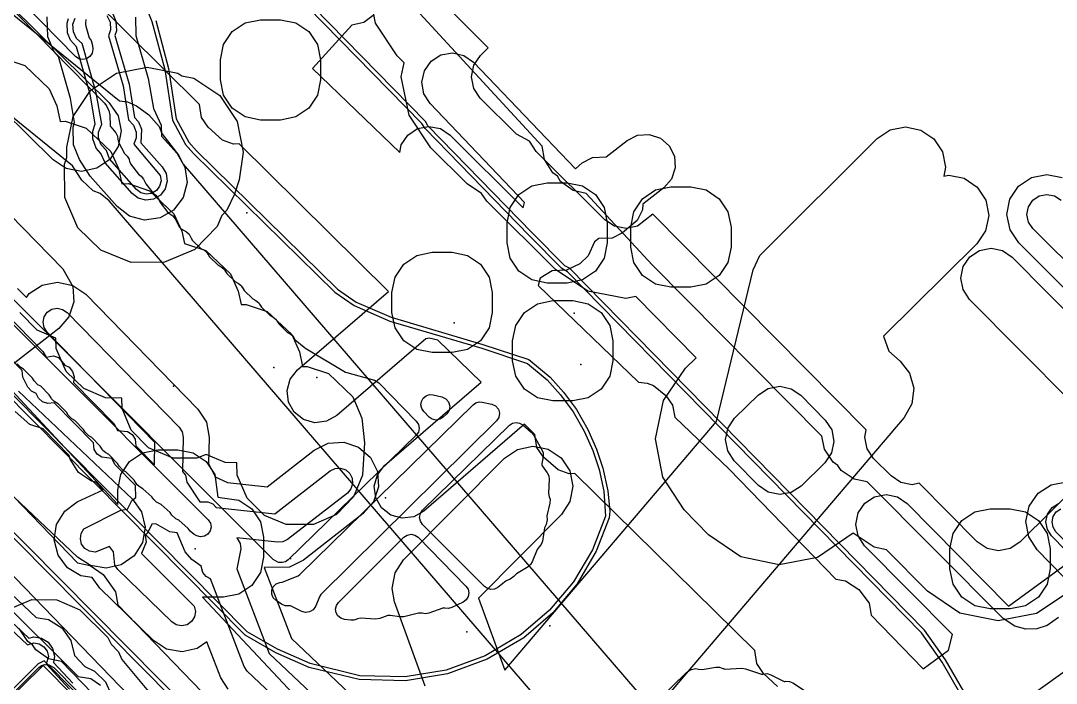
# Model space of a CAD drawing. Header units: metres. Extents: x -2677 to -840, y 169 to 1487.
# Drawn here: x -2034.3 to -1982.6, y 961 to 994 of the extents above; entities that cross this region are included whole.
import ezdxf

# ---------------------------------------------------------------- set-up
doc = ezdxf.new("R2010")
doc.units = ezdxf.units.M
for name, color, linetype in [('AI_GREENING_EXCLUSIONS', 1, 'Continuous'), ('AI_GREENING_LAWN', 82, 'Continuous'), ('AI_GREENING_REJECTED', 6, 'Continuous')]:
    doc.layers.add(name, color=color, linetype=linetype)

msp = doc.modelspace()

# ---------------------------------------------------------------- linework, layer by layer
at = {"layer": 'AI_GREENING_EXCLUSIONS'}
for points in [[(-1987.207, 960.539), (-1988.117, 962.121), (-1989.169, 963.609), (-2006.895, 981.672), (-2007.13, 981.796), (-2008.76, 983.443), (-2013.96, 988.784), (-2014.075, 988.994), (-2050.898, 1026.58)], [(-1987.385, 960.448), (-1988.285, 962.013), (-1989.323, 963.48), (-2006.997, 981.49), (-2007.272, 981.656), (-2008.903, 983.303), (-2014.103, 988.645), (-2014.255, 988.893), (-2051.041, 1026.44)], [(-2028.366, 995.577), (-2027.734, 993.989), (-2027.095, 991.592), (-2026.706, 989.056), (-2026.063, 987.857), (-2025.652, 987.395), (-2018.601, 980.482), (-2017.643, 979.811), (-2015.86, 979.036), (-2011.27, 977.679), (-2008.98, 976.922), (-2008.008, 976.103), (-2007.332, 975.353), (-2006.708, 974.501), (-2006.153, 973.544), (-2005.725, 972.581), (-2005.413, 971.627), (-2005.179, 970.538), (-2005.102, 969.292), (-2005.746, 967.624), (-2006.688, 966.022), (-2007.882, 964.597), (-2009.306, 963.383), (-2011.104, 962.323), (-2013.055, 961.614), (-2015.101, 961.271), (-2017.348, 961.331), (-2019.836, 961.941), (-2021.47, 962.661), (-2022.976, 963.52), (-2062.364, 1003.362)], [(-2027.54, 994.04), (-2026.902, 991.644), (-2026.516, 989.124), (-2025.898, 987.972), (-2025.507, 987.533), (-2018.473, 980.636), (-2017.54, 979.983), (-2015.795, 979.226), (-2011.213, 977.871), (-2008.917, 977.112), (-2007.86, 976.237), (-2007.183, 975.487), (-2006.546, 974.619), (-2005.971, 973.626), (-2005.535, 972.644), (-2005.223, 971.689), (-2004.98, 970.559), (-2004.872, 969.547), (-2004.915, 969.22), (-2005.559, 967.552), (-2006.516, 965.92), (-2007.729, 964.468), (-2009.176, 963.23), (-2011.003, 962.151), (-2012.987, 961.426), (-2015.069, 961.074), (-2017.396, 961.137), (-2019.884, 961.747), (-2021.556, 962.48), (-2023.08, 963.349), (-2062.506, 1003.222)], [(-1996.505, 960.801), (-1997.215, 961.451), (-1997.539, 961.938), (-1997.637, 962.591), (-2006.622, 971.431), (-2006.91, 971.414), (-2007.464, 971.604), (-2008.183, 972.243), (-2008.515, 972.725), (-2008.623, 973.376), (-2009.145, 973.884), (-2014.158, 969.554), (-2014.667, 969.265), (-2015.248, 969.193), (-2015.812, 969.349), (-2016.274, 969.709), (-2016.563, 970.218), (-2016.635, 970.799), (-2016.479, 971.363), (-2016.119, 971.825), (-2011.304, 975.983), (-2013.459, 978.078), (-2013.888, 978.184), (-2014.057, 978.156), (-2018.511, 974.322), (-2019.021, 974.034), (-2019.602, 973.963), (-2020.166, 974.119), (-2020.627, 974.48), (-2020.915, 974.989), (-2020.986, 975.57), (-2020.829, 976.134), (-2020.468, 976.595), (-2015.926, 980.505), (-2023.377, 987.889), (-2023.665, 987.874), (-2024.217, 988.07), (-2024.93, 988.715), (-2025.258, 989.2), (-2025.359, 989.852), (-2036.101, 1000.49)], [(-2038.397, 998.346), (-2029.862, 989.934), (-2029.423, 989.288), (-2029.266, 988.524), (-2029.412, 987.757), (-2029.841, 987.105), (-2030.487, 986.667), (-2031.251, 986.509), (-2032.018, 986.656), (-2032.67, 987.085), (-2040.17, 994.478)], [(-2039.813, 998.507), (-2029.345, 990.029), (-2028.957, 989.976), (-2028.509, 989.787), (-2027.881, 989.33), (-2027.365, 988.745), (-2027.246, 988.4), (-2026.394, 987.295), (-2026.17, 986.875), (-1999.726, 956.132), (-1999.172, 955.587), (-1998.563, 955.917), (-1998.067, 956.07), (-1997.328, 956.153), (-1996.61, 955.961), (-1996.012, 955.52), (-1995.616, 954.89), (-1995.477, 954.16), (-1995.615, 953.429), (-1996.297, 952.412), (-1960.459, 916.518)], [(-2039.813, 998.507), (-2029.345, 990.029), (-2028.957, 989.976), (-2028.509, 989.787), (-2027.881, 989.33), (-2027.365, 988.745), (-2027.246, 988.4), (-2026.394, 987.295), (-2026.17, 986.875), (-1999.726, 956.132), (-1999.172, 955.587), (-1998.563, 955.917), (-1998.067, 956.07), (-1997.328, 956.153), (-1996.61, 955.961), (-1996.012, 955.52), (-1995.616, 954.89), (-1995.477, 954.16), (-1995.615, 953.429), (-1996.297, 952.412), (-1960.459, 916.518)], [(-1981.953, 965.512), (-1983.58, 964.438), (-1985.495, 964.067), (-1987.405, 964.457), (-1989.022, 965.549), (-1991.076, 967.623), (-1991.69, 967.745), (-1992.739, 968.442), (-1994.511, 967.236), (-1996.428, 966.873), (-1998.338, 967.272), (-1999.95, 968.371), (-2001.167, 969.612), (-2002.236, 971.244), (-2002.598, 973.161), (-2002.2, 975.071), (-2001.101, 976.682), (-2000.567, 977.206), (-2003.586, 980.254), (-2004.071, 980.158), (-2005.974, 980.536), (-2007.59, 981.611), (-2011.022, 985.019), (-2011.283, 985.407), (-2011.997, 985.881), (-2013.808, 987.68), (-2014.902, 989.308), (-2015.285, 991.231), (-2015.145, 991.926), (-2015.499, 992.283), (-2016.574, 993.907), (-2016.946, 995.82)], [(-1982.483, 964.232), (-1983.054, 963.836), (-1983.57, 963.677), (-1984.11, 963.663), (-1984.664, 963.806), (-1985.249, 964.181), (-1992.029, 971.012), (-1992.675, 971.142), (-1993.323, 971.577), (-1993.492, 971.832), (-1993.73, 971.991), (-1994.164, 972.64), (-1994.294, 973.297), (-2002.766, 981.84), (-2006.062, 985.401), (-2006.703, 985.553), (-2007.335, 986.01), (-2007.496, 986.27), (-2007.729, 986.438), (-2007.729, 986.438), (-2008.139, 987.101), (-2008.247, 987.762), (-2015.337, 995.469)], [(-1973.51, 978.786), (-1984.414, 968.001), (-1984.902, 967.678), (-1985.477, 967.567), (-1986.05, 967.684), (-1986.535, 968.011), (-1989.432, 970.937), (-1989.784, 970.867), (-1990.355, 970.981), (-1990.84, 971.303), (-1991.713, 972.17), (-1992.041, 972.658), (-1992.156, 973.235), (-1992.081, 973.611), (-2002.734, 984.368), (-2003.497, 983.771), (-2004.068, 983.658), (-2004.639, 983.772), (-2005.124, 984.094), (-2008.556, 987.502), (-2008.888, 988.011), (-2009.531, 988.365), (-2011.342, 990.163), (-2011.67, 990.652), (-2011.785, 991.228), (-2011.669, 991.805), (-2011.34, 992.293), (-2010.958, 992.672), (-2013.012, 994.745)], [(-2028.548, 994.21), (-2028.534, 993.291), (-2027.915, 991.142), (-2027.652, 989.644), (-2027.27, 988.815), (-2027.25, 988.269), (-2026.479, 987.398), (-2026.086, 986.724), (-2025.981, 985.951), (-2026.179, 985.196), (-2026.652, 984.575), (-2027.326, 984.182), (-2028.099, 984.077), (-2028.854, 984.275), (-2029.475, 984.748), (-2030.818, 986.266), (-2031.349, 987.107), (-2031.651, 987.829), (-2031.671, 988.718), (-2031.593, 988.955), (-2031.79, 990.145), (-2032.395, 992.243), (-2032.627, 992.501), (-2032.929, 993.223), (-2032.968, 994.229)], [(-2029.679, 994.373), (-2029.528, 994.012), (-2029.508, 993.519), (-2029.581, 993.295), (-2028.876, 990.865), (-2028.597, 989.201), (-2028.401, 988.979), (-2028.25, 988.617), (-2028.289, 987.934), (-2027.228, 986.736), (-2027.031, 986.399), (-2026.979, 986.012), (-2027.078, 985.635), (-2027.314, 985.324), (-2027.651, 985.127), (-2028.038, 985.075), (-2028.415, 985.174), (-2028.726, 985.41), (-2030.069, 986.928), (-2030.284, 987.404), (-2030.52, 987.666), (-2030.691, 988.124), (-2030.691, 988.52), (-2030.562, 988.878), (-2030.813, 990.366), (-2031.492, 992.729), (-2031.798, 993.06), (-2031.949, 993.421), (-2031.969, 993.914), (-2031.896, 994.139)], [(-2029.981, 994.285), (-2029.822, 993.952), (-2029.802, 993.578), (-2029.905, 993.281), (-2029.164, 990.782), (-2028.896, 989.082), (-2028.65, 988.811), (-2028.524, 988.461), (-2028.524, 988.184), (-2028.634, 987.872), (-2027.315, 986.301), (-2027.278, 986.03), (-2027.348, 985.766), (-2027.513, 985.549), (-2027.749, 985.411), (-2028.02, 985.374), (-2028.284, 985.444), (-2028.501, 985.609), (-2029.844, 987.127), (-2030.007, 987.551), (-2030.271, 987.834), (-2030.396, 988.184), (-2030.396, 988.461), (-2030.24, 988.857), (-2030.52, 990.433), (-2031.212, 992.899), (-2031.496, 993.148), (-2031.655, 993.481), (-2031.675, 993.855), (-2031.572, 994.152)], [(-2016.692, 994.289), (-2017.163, 993.941), (-2017.757, 993.804), (-2019.726, 991.642), (-2015.365, 987.451), (-2015.29, 987.829), (-2014.964, 988.315), (-2014.478, 988.64), (-2013.904, 988.754), (-2013.33, 988.64), (-2012.843, 988.315), (-2009.211, 984.681), (-2009.13, 984.951), (-2013.847, 989.889), (-2014.161, 990.383), (-2014.262, 990.96), (-2014.135, 991.531), (-2013.799, 992.01), (-2013.305, 992.324), (-2012.728, 992.425), (-2012.157, 992.298), (-2011.678, 991.961), (-2006.592, 986.637), (-2006.252, 986.928), (-2005.737, 987.205), (-2005.066, 987.237), (-2004.017, 988.051), (-2003.494, 988.313), (-2002.91, 988.355), (-2002.355, 988.17), (-2001.913, 987.786), (-2001.651, 987.263), (-2001.609, 986.679), (-2001.794, 986.124), (-2002.177, 985.682), (-2003.224, 984.869), (-2003.247, 984.581), (-2003.513, 984.06), (-2004.245, 983.436), (-2004.768, 983.174), (-2005.428, 983.158), (-2005.646, 982.989), (-2005.965, 982.298), (-2006.371, 981.893), (-2007.046, 981.576), (-2007.751, 981.543), (-2008.349, 981.181), (-2008.459, 980.816), (-2003.441, 975.988), (-2003.007, 975.937), (-2002.702, 975.812), (-2002.082, 975.319), (-2001.747, 974.839), (-2001.627, 974.241), (-1998.925, 971.638), (-1993.59, 966.155), (-1993.12, 966.077), (-1992.447, 965.642), (-1991.935, 964.952), (-1991.834, 964.351), (-1989.238, 961.683), (-1987.976, 962.606), (-1987.772, 963.389), (-1992.163, 967.822), (-1992.486, 968.31), (-1992.597, 968.885), (-1992.481, 969.459), (-1992.153, 969.944), (-1991.665, 970.266), (-1991.09, 970.378), (-1990.517, 970.261), (-1990.032, 969.933), (-1984.978, 964.799), (-1982.079, 966.919)], [(-2052.01, 895.862), (-2030.366, 916.087), (-2029.803, 916.698), (-2029.63, 916.775), (-2028.548, 917.786), (-2012.869, 934.679), (-2002.846, 950.95), (-2002.654, 951.711), (-2002.302, 952.407), (-2002.061, 952.615), (-2002.332, 952.776), (-2002.799, 953.401), (-2002.981, 953.783), (-2029.862, 985.032), (-2030.323, 985.411), (-2030.663, 985.539), (-2031.232, 986.072), (-2031.694, 986.784), (-2040.243, 993.707)], [(-2052.01, 895.862), (-2030.366, 916.087), (-2029.803, 916.698), (-2029.63, 916.775), (-2028.548, 917.786), (-2012.869, 934.679), (-2002.846, 950.95), (-2002.654, 951.711), (-2002.302, 952.407), (-2002.061, 952.615), (-2002.332, 952.776), (-2002.799, 953.401), (-2002.981, 953.783), (-2029.862, 985.032), (-2030.323, 985.411), (-2030.663, 985.539), (-2031.232, 986.072), (-2031.694, 986.784), (-2040.243, 993.707)], [(-2035.135, 992.138), (-2034.085, 991.786), (-2032.861, 990.627), (-2032.475, 989.771), (-2032.315, 989.005), (-2032.06, 989.012), (-2031.01, 988.66), (-2029.786, 987.501), (-2029.4, 986.645), (-2029.241, 985.886), (-2028.906, 985.895), (-2027.856, 985.543), (-2026.632, 984.384), (-2026.246, 983.528), (-2026.109, 982.901), (-2025.039, 982.55), (-2023.815, 981.391), (-2023.429, 980.535), (-2023.283, 979.861), (-2023.032, 979.868), (-2021.982, 979.516), (-2020.758, 978.357), (-2020.372, 977.501), (-2020.215, 976.761), (-2019.977, 976.768), (-2018.927, 976.416), (-2017.703, 975.257), (-2017.256, 974.182), (-2017.123, 972.965), (-2017.217, 971.339), (-2017.67, 970.255), (-2018.525, 969.378), (-2019.676, 968.88), (-2021.026, 968.88), (-2022.11, 969.333), (-2022.987, 970.188), (-2023.485, 971.339), (-2023.502, 971.963), (-2024.081, 971.98), (-2025.022, 972.373), (-2025.492, 972.194), (-2026.68, 972.194), (-2027.912, 972.709), (-2028.767, 973.586), (-2029.22, 974.67), (-2029.237, 975.194), (-2030.047, 975.211), (-2031.131, 975.664), (-2032.008, 976.519), (-2032.506, 977.67), (-2032.523, 978.174), (-2033.47, 978.587), (-2034.325, 979.464)], [(-2014.094, 960.817), (-2015.626, 965.02), (-2015.747, 965.694), (-2015.599, 966.461), (-2015.169, 967.112), (-2010.14, 972.195), (-2009.493, 972.632), (-2008.729, 972.788), (-2007.962, 972.64), (-2007.311, 972.21), (-2006.874, 971.564), (-2006.718, 970.799), (-2006.866, 970.033), (-2007.296, 969.382), (-2011.434, 965.199), (-2010.125, 961.608), (-1999.557, 974.014), (-1997.724, 981.597), (-1997.397, 982.306), (-1991.53, 988.145), (-1990.879, 988.575), (-1990.113, 988.723), (-1989.348, 988.566), (-1988.702, 988.129), (-1988.272, 987.478), (-1988.124, 986.712), (-1988.214, 986.269), (-1987.953, 986.32), (-1987.188, 986.163), (-1986.542, 985.726), (-1986.112, 985.075), (-1985.964, 984.309), (-1986.12, 983.544), (-1986.557, 982.898), (-1991.219, 978.287), (-1990.958, 977.531), (-1990.388, 977.032), (-1989.925, 976.438), (-1989.711, 975.687), (-1989.802, 974.912), (-1990.182, 974.23), (-2003.931, 958.084)], [(-2038.146, 987.743), (-2032.183, 981.637), (-2031.685, 980.768), (-2031.63, 979.989), (-2031.877, 979.249), (-2032.388, 978.66), (-2035.425, 976.304), (-2029.439, 969.88), (-2029.439, 970.613), (-2029.287, 971.378), (-2028.853, 972.027), (-2028.204, 972.461), (-2027.439, 972.613), (-2026.439, 972.613), (-2025.674, 972.461), (-2025.025, 972.027), (-2024.591, 971.378), (-2024.439, 970.252), (-2023.403, 970.1), (-2022.754, 969.666), (-2022.32, 969.017), (-2022.168, 968.252), (-2022.168, 967.252), (-2022.32, 966.487), (-2022.754, 965.838), (-2023.403, 965.404), (-2024.168, 965.252), (-2025.207, 965.26), (-2017.915, 957.484)], [(-1979.848, 978.355), (-1984.465, 982.94), (-1984.901, 983.587), (-1985.056, 984.352), (-1984.906, 985.118), (-1984.475, 985.768), (-1983.827, 986.204), (-1983.063, 986.359), (-1982.297, 986.209)], [(-1978.565, 978.49), (-1983.76, 983.649), (-1983.978, 983.973), (-1984.056, 984.355), (-1983.981, 984.738), (-1983.765, 985.063), (-1983.441, 985.281), (-1983.059, 985.359), (-1982.676, 985.284), (-1982.351, 985.068)], [(-1981.902, 975.047), (-1986.921, 980.115), (-1987.244, 980.604), (-1987.355, 981.178), (-1987.238, 981.752), (-1986.911, 982.237), (-1986.423, 982.559), (-1985.848, 982.671), (-1985.275, 982.554), (-1984.79, 982.226), (-1979.455, 976.835)], [(-2034.438, 980.66), (-2034, 980.214), (-2033.867, 980.408), (-2033.213, 980.834), (-2032.446, 980.977), (-2031.683, 980.816), (-2031.039, 980.375), (-2025.439, 974.642), (-2025.018, 973.985), (-2024.88, 973.231), (-2024.904, 971.932), (-2024.585, 971.256), (-2023.964, 970.975), (-2021.986, 970.762), (-2019.635, 972.585), (-2018.936, 972.934), (-2018.158, 972.989), (-2017.418, 972.742), (-2016.829, 972.23), (-2016.48, 971.532), (-2016.425, 970.753), (-2016.672, 970.013), (-2017.183, 969.424), (-2020.172, 967.106), (-2020.87, 966.758), (-2022.134, 966.737), (-2020.768, 963.188), (-2015.315, 958.021)], [(-2035.645, 980.033), (-2033.176, 977.522), (-2033.015, 977.236), (-2032.654, 977.304), (-2032.394, 977.22), (-2032.079, 976.835), (-2031.872, 976.727), (-2031.698, 976.517), (-2031.616, 976.256), (-2031.649, 975.969), (-2029.62, 973.906), (-2029.451, 973.58), (-2028.945, 973.522), (-2028.719, 973.369), (-2028.569, 973.14), (-2028.533, 972.801), (-2027.606, 971.859), (-2027.585, 972.975), (-2032.97, 978.488), (-2033.119, 978.717), (-2033.169, 978.986), (-2033.113, 979.253), (-2032.959, 979.478), (-2032.73, 979.627), (-2032.461, 979.677), (-2032.194, 979.621), (-2031.969, 979.467), (-2026.375, 973.74), (-2026.228, 973.51), (-2026.18, 973.247), (-2026.212, 971.529), (-2026.056, 971.341), (-2025.984, 970.995), (-2025.34, 970.008), (-2024.944, 970.019), (-2024.695, 969.906), (-2024.528, 969.728), (-2021.604, 969.413), (-2018.838, 971.558), (-2018.594, 971.68), (-2018.321, 971.699), (-2018.062, 971.612), (-2017.856, 971.433), (-2017.734, 971.189), (-2017.715, 970.917), (-2017.801, 970.657), (-2017.98, 970.451), (-2020.969, 968.134), (-2021.201, 968.015), (-2021.473, 967.991), (-2023.491, 968.208), (-2023.332, 967.929), (-2023.291, 967.659), (-2023.501, 966.669), (-2021.875, 962.446), (-2016.209, 957.077)], [(-2017.172, 956.061), (-2022.979, 961.565), (-2023.125, 961.795), (-2024.808, 966.166), (-2025.023, 966.282), (-2025.196, 966.493), (-2025.279, 966.802), (-2025.742, 967.135), (-2026.074, 967.513), (-2026.473, 968.464), (-2026.843, 968.508), (-2027.532, 968.908), (-2027.732, 968.898), (-2027.954, 968.44), (-2028.074, 968.351), (-2028.021, 968.001), (-2028.25, 967.433), (-2025.617, 964.799), (-2025.56, 964.532), (-2025.609, 964.264), (-2025.758, 964.034), (-2025.983, 963.88), (-2026.25, 963.822), (-2026.518, 963.872), (-2026.748, 964.02), (-2029.429, 966.627), (-2029.584, 966.852), (-2029.653, 967.509), (-2029.851, 967.782), (-2030.575, 967.501), (-2030.845, 967.542), (-2031.079, 967.683), (-2031.241, 967.902), (-2031.306, 968.167), (-2031.266, 968.438), (-2031.125, 968.671), (-2029.281, 969.597), (-2028.948, 969.653), (-2028.735, 970.087), (-2028.539, 970.232), (-2028.551, 970.823), (-2029.566, 971.855), (-2029.735, 972.182), (-2030.241, 972.239), (-2030.467, 972.393), (-2030.617, 972.621), (-2030.653, 972.96), (-2032.62, 974.961), (-2032.93, 974.919), (-2033.19, 975.003), (-2033.398, 975.18), (-2033.517, 975.412), (-2033.747, 975.532), (-2033.922, 975.742), (-2034.173, 976.237), (-2034.209, 976.576), (-2036.678, 979.087)], [(-2034.396, 975.529), (-2028.697, 970.146), (-2028.247, 969.509), (-2028.076, 968.747), (-2028.208, 967.978), (-2028.625, 967.319), (-2029.263, 966.869), (-2030.024, 966.697), (-2030.793, 966.83), (-2031.453, 967.247), (-2034.626, 970.264), (-2031.454, 966.973), (-2030.814, 966.834), (-2030.173, 966.389), (-2029.546, 965.519), (-2029.429, 964.873), (-2018.738, 953.783)], [(-2023.921, 960.669), (-2024.298, 961.232), (-2024.988, 963.016), (-2025.468, 962.686), (-2026.231, 962.523), (-2026.999, 962.664), (-2027.654, 963.088), (-2030.335, 965.695), (-2030.71, 966.232), (-2031.286, 966.319), (-2031.954, 966.722), (-2032.417, 967.349), (-2032.605, 968.107), (-2032.489, 968.879), (-2032.086, 969.547), (-2031.458, 970.01), (-2030.17, 970.615), (-2030.528, 970.997), (-2030.748, 971.043), (-2031.394, 971.482), (-2031.822, 972.134), (-2031.86, 972.333), (-2033.157, 973.653), (-2033.822, 973.867), (-2034.564, 974.521)], [(-2039.045, 972.654), (-2015.938, 949.319)], [(-2038.905, 972.796), (-2015.795, 949.459)], [(-1981.622, 965.635), (-1983.541, 967.612), (-1983.965, 968.267), (-1984.106, 969.034), (-1983.943, 969.797), (-1983.5, 970.44), (-1982.845, 970.864), (-1982.077, 971.005)], [(-2037.797, 957.316), (-2028.861, 960.313), (-2038.851, 970.644)], [(-1980.724, 966.146), (-1982.824, 968.308), (-1983.036, 968.636), (-1983.107, 969.02), (-1983.025, 969.401), (-1982.803, 969.722), (-1982.476, 969.934)], [(-1980.455, 966.3), (-1982.609, 968.517), (-1982.757, 968.747), (-1982.807, 969.015), (-1982.749, 969.282), (-1982.594, 969.507), (-1982.365, 969.656)], [(-2039.34, 969.16), (-2031.416, 961.293), (-2030.789, 961.192), (-2030.301, 960.869)], [(-2037.561, 968.051), (-2033.511, 964.245), (-2032.894, 964.142), (-2032.232, 963.729), (-2031.778, 963.094), (-2031.604, 962.339), (-2031.084, 961.787), (-2030.597, 961.563), (-2030.057, 961.023), (-2029.775, 960.397)], [(-2038.908, 967.532), (-2033.946, 962.869), (-2033.623, 962.971), (-2033.354, 962.926), (-2033.122, 962.781), (-2032.964, 962.559), (-2032.902, 962.293), (-2033.005, 961.931), (-2031.841, 960.664)], [(-2038.567, 967.624), (-2033.875, 963.215), (-2033.633, 963.271), (-2033.248, 963.207), (-2032.917, 963), (-2032.69, 962.683), (-2032.602, 962.302), (-2032.653, 961.995), (-2031.675, 960.954)], [(-2034.941, 964.626), (-2033.733, 965.13), (-2032.478, 965.117), (-2031.339, 964.626), (-2029.933, 963.247), (-2029.774, 962.915), (-2029.4, 962.522), (-2029.238, 962.137), (-2027.901, 960.551)], [(-2004.291, 933.425), (-2011.506, 940.52), (-2015.591, 944.756), (-2016.235, 944.895), (-2016.876, 945.339), (-2017.042, 945.596), (-2017.278, 945.758), (-2017.703, 946.413), (-2017.824, 947.072), (-2019.433, 948.813), (-2032.248, 962.034), (-2032.892, 962.173), (-2033.534, 962.617), (-2033.7, 962.874), (-2033.935, 963.037), (-2034.36, 963.691)], [(-1992.905, 953.862), (-1980.79, 962.556)], [(-2020.902, 949.726), (-2033.113, 962.071), (-2033.409, 961.919), (-2038.771, 956.608)], [(-2021.174, 949.718), (-2033.17, 961.846), (-2038.63, 956.466)]]:
    msp.add_lwpolyline(points, dxfattribs=at)
for points in [[(-2019.904, 989.658), (-2020.553, 989.224), (-2021.318, 989.072), (-2022.318, 989.072), (-2023.083, 989.224), (-2023.732, 989.658), (-2024.166, 990.307), (-2024.318, 991.072), (-2024.318, 992.072), (-2024.166, 992.837), (-2023.732, 993.486), (-2023.083, 993.92), (-2022.318, 994.072), (-2021.318, 994.072), (-2020.553, 993.92), (-2019.904, 993.486), (-2019.47, 992.837), (-2019.318, 992.072), (-2019.318, 991.072), (-2019.47, 990.307), (-2019.904, 989.658)], [(-2026.443, 991.41), (-2026.244, 991.276), (-2025.641, 991.157), (-2024.344, 990.289), (-2023.476, 988.992), (-2023.172, 987.461), (-2023.379, 986.09), (-2023.605, 985.365), (-2023.998, 984.575), (-2024.247, 984.308), (-2024.476, 983.759), (-2025.599, 982.615), (-2027.108, 981.968), (-2028.769, 981.952), (-2030.291, 982.572), (-2031.435, 983.695), (-2032.082, 985.204), (-2032.098, 986.865), (-2031.974, 987.201), (-2031.974, 987.714), (-2031.67, 989.245), (-2030.802, 990.542), (-2029.505, 991.41), (-2027.974, 991.714), (-2026.443, 991.41)], [(-2005.158, 982.168), (-2005.592, 981.519), (-2006.241, 981.086), (-2007.006, 980.933), (-2008.006, 980.933), (-2008.772, 981.086), (-2009.42, 981.519), (-2009.854, 982.168), (-2010.006, 982.933), (-2010.006, 983.933), (-2009.854, 984.699), (-2009.42, 985.348), (-2008.772, 985.781), (-2008.006, 985.933), (-2007.006, 985.933), (-2006.241, 985.781), (-2005.592, 985.348), (-2005.158, 984.699), (-2005.006, 983.933), (-2005.006, 982.933), (-2005.158, 982.168)], [(-1999.414, 981.316), (-2000.063, 980.882), (-2000.828, 980.73), (-2001.828, 980.73), (-2002.593, 980.882), (-2003.242, 981.316), (-2003.676, 981.965), (-2003.828, 982.73), (-2003.828, 983.73), (-2003.676, 984.495), (-2003.242, 985.144), (-2002.593, 985.578), (-2001.828, 985.73), (-2000.828, 985.73), (-2000.063, 985.578), (-1999.414, 985.144), (-1998.98, 984.495), (-1998.828, 983.73), (-1998.828, 982.73), (-1998.98, 981.965), (-1999.414, 981.316)], [(-2011.987, 977.62), (-2012.752, 977.468), (-2013.752, 977.468), (-2014.517, 977.62), (-2015.166, 978.054), (-2015.6, 978.703), (-2015.752, 979.468), (-2015.752, 980.468), (-2015.6, 981.233), (-2015.166, 981.882), (-2014.517, 982.316), (-2013.752, 982.468), (-2012.752, 982.468), (-2011.987, 982.316), (-2011.338, 981.882), (-2010.904, 981.233), (-2010.752, 980.468), (-2010.752, 979.468), (-2010.904, 978.703), (-2011.338, 978.054), (-2011.987, 977.62)], [(-2005.964, 975.206), (-2006.729, 975.054), (-2007.729, 975.054), (-2008.494, 975.206), (-2009.143, 975.64), (-2009.577, 976.289), (-2009.729, 977.054), (-2009.729, 978.054), (-2009.577, 978.819), (-2009.143, 979.468), (-2008.494, 979.902), (-2007.729, 980.054), (-2006.729, 980.054), (-2005.964, 979.902), (-2005.315, 979.468), (-2004.881, 978.819), (-2004.729, 978.054), (-2004.729, 977.054), (-2004.881, 976.289), (-2005.315, 975.64), (-2005.964, 975.206)], [(-1996.398, 975.778), (-1995.825, 975.658), (-1995.341, 975.329), (-1994.124, 974.088), (-1993.803, 973.598), (-1993.695, 973.023), (-1993.814, 972.45), (-1994.144, 971.967), (-1995.33, 970.802), (-1995.82, 970.482), (-1996.395, 970.373), (-1996.968, 970.493), (-1997.452, 970.822), (-1998.669, 972.063), (-1998.99, 972.553), (-1999.098, 973.128), (-1998.979, 973.701), (-1998.649, 974.184), (-1997.463, 975.349), (-1996.973, 975.669), (-1996.398, 975.778)], [(-1984.134, 964.819), (-1984.899, 964.667), (-1985.899, 964.667), (-1986.664, 964.819), (-1987.313, 965.253), (-1987.747, 965.902), (-1987.899, 966.667), (-1987.899, 967.667), (-1987.747, 968.432), (-1987.313, 969.081), (-1986.664, 969.515), (-1985.899, 969.667), (-1984.899, 969.667), (-1984.134, 969.515), (-1983.485, 969.081), (-1983.051, 968.432), (-1982.899, 967.667), (-1982.899, 966.667), (-1983.051, 965.902), (-1983.485, 965.253), (-1984.134, 964.819)]]:
    msp.add_lwpolyline(points, close=True, dxfattribs=at)
at = {"layer": 'AI_GREENING_LAWN'}
for points in [[(-2050.51, 1010.723), (-2030.1, 989.909), (-2030.016, 989.794), (-2029.886, 989.551), (-2029.827, 989.321), (-2029.821, 988.8), (-2029.814, 988.76), (-2029.793, 988.724), (-2029.543, 988.427), (-2029.451, 988.264), (-2029.43, 988.106), (-2029.397, 987.958), (-2029.105, 987.407), (-2028.973, 987.27), (-2028.874, 987.119), (-2028.846, 986.992), (-2028.843, 986.992), (-2028.828, 986.918), (-2028.81, 986.885), (-2028.41, 986.366), (-2028.277, 986.267), (-2028.15, 986.126), (-2028.123, 986.054), (-2028.117, 986.057), (-2028.044, 985.889), (-2027.675, 985.413), (-2027.547, 985.317), (-2027.383, 985.105), (-2027.323, 984.956), (-2026.94, 984.46), (-2026.833, 984.38), (-2026.682, 984.286), (-2026.572, 984.143), (-2026.371, 983.746), (-2026.276, 983.645), (-2026.014, 983.491), (-2025.877, 983.372), (-2025.791, 983.212), (-2025.782, 983.183), (-2025.718, 983.081), (-2025.285, 982.662), (-2025.14, 982.583), (-2024.993, 982.462), (-2024.956, 982.395), (-2024.951, 982.398), (-2024.854, 982.243), (-2024.421, 981.824), (-2024.276, 981.745), (-2024.129, 981.625), (-2024.092, 981.557), (-2024.087, 981.561), (-2023.99, 981.405), (-2023.557, 980.987), (-2023.412, 980.908), (-2023.265, 980.787), (-2023.228, 980.719), (-2023.223, 980.723), (-2023.127, 980.568), (-2022.693, 980.149), (-2022.548, 980.07), (-2022.401, 979.949), (-2022.364, 979.882), (-2022.359, 979.885), (-2022.263, 979.73), (-2021.829, 979.311), (-2021.684, 979.232), (-2021.537, 979.111), (-2021.501, 979.044), (-2021.495, 979.047), (-2021.399, 978.892), (-2020.965, 978.473), (-2020.833, 978.402), (-2020.701, 978.298), (-2020.611, 978.155), (-2020.6, 978.13), (-2020.576, 978.102), (-2020.141, 977.725), (-2020.105, 977.699), (-2018.065, 976.49), (-2018.006, 976.465), (-2016.629, 976.078), (-2016.408, 975.946), (-2014.539, 974.041), (-2014.432, 973.877), (-2014.396, 973.685), (-2014.436, 973.493), (-2014.547, 973.332), (-2020.934, 967.117), (-2021.071, 967.022), (-2021.231, 966.978), (-2021.397, 966.988), (-2021.441, 966.998), (-2021.68, 967.132), (-2058.605, 1004.11)], [(-2031.041, 994.081), (-2031.042, 993.897), (-2031.047, 993.869), (-2031.041, 993.749), (-2030.86, 993.174), (-2030.773, 993.039), (-2030.693, 992.783), (-2030.688, 992.605), (-2030.721, 992.409), (-2030.828, 992.242), (-2030.992, 992.129), (-2031.186, 992.089), (-2031.38, 992.128), (-2031.545, 992.239), (-2049.549, 1010.598)], [(-2049.788, 994.009), (-2024.925, 969.115), (-2024.815, 968.95), (-2024.779, 968.754), (-2024.821, 968.56), (-2024.936, 968.398), (-2025.105, 968.293), (-2025.302, 968.262), (-2025.494, 968.311), (-2025.629, 968.375), (-2025.831, 968.552), (-2025.92, 968.686), (-2026.391, 969.098), (-2026.536, 969.167), (-2026.738, 969.344), (-2026.826, 969.478), (-2027.279, 969.875), (-2027.441, 969.958), (-2027.438, 969.964), (-2027.509, 969.995), (-2027.641, 970.131), (-2027.732, 970.269), (-2028.188, 970.669), (-2028.326, 970.742), (-2028.477, 970.866), (-2028.515, 970.937), (-2028.522, 970.933), (-2028.615, 971.089), (-2029.042, 971.516), (-2029.181, 971.595), (-2029.37, 971.785), (-2029.449, 971.925), (-2029.891, 972.368), (-2030.035, 972.45), (-2030.179, 972.574), (-2030.214, 972.641), (-2030.22, 972.638), (-2030.314, 972.795), (-2030.74, 973.221), (-2030.879, 973.3), (-2031.068, 973.49), (-2031.147, 973.63), (-2031.589, 974.074), (-2031.728, 974.153), (-2031.917, 974.344), (-2031.996, 974.483), (-2032.42, 974.911), (-2032.577, 975.006), (-2032.575, 975.008), (-2032.625, 975.032), (-2032.74, 975.148), (-2032.765, 975.198), (-2032.767, 975.197), (-2032.861, 975.354), (-2033.287, 975.78), (-2033.426, 975.859), (-2033.615, 976.049), (-2033.694, 976.189), (-2034.136, 976.633), (-2034.275, 976.712), (-2034.464, 976.902)], [(-2038.065, 957.036), (-2033.383, 961.749), (-2033.245, 961.847), (-2033.082, 961.893), (-2032.913, 961.883), (-2032.875, 961.874), (-2032.634, 961.738), (-2032.634, 961.738), (-2021.073, 950.014)], [(-2004.325, 958.304), (-2001.065, 961.481), (-2000.931, 961.575), (-2000.8, 961.637), (-2000.596, 961.686), (-2000.456, 961.659), (-2000.268, 961.639), (-1999.589, 961.766), (-1999.403, 961.765), (-1999.23, 961.697), (-1999.211, 961.685), (-1999.177, 961.67), (-1999.14, 961.666), (-1998.297, 961.708), (-1998.112, 961.682), (-1997.311, 961.411), (-1997.274, 961.404), (-1997.236, 961.41), (-1997.222, 961.414), (-1997.032, 961.435), (-1996.849, 961.383), (-1996.211, 961.062), (-1996.177, 961.051), (-1996.141, 961.05), (-1996.087, 961.057), (-1995.912, 961.048), (-1995.751, 960.978), (-1995.112, 960.558)]]:
    msp.add_lwpolyline(points, dxfattribs=at)
for points in [[(-2011.699, 974.862), (-2011.565, 974.956), (-2011.408, 975.002), (-2011.244, 974.994), (-2010.773, 974.893), (-2010.579, 974.804), (-2010.439, 974.643), (-2010.38, 974.438), (-2010.411, 974.227), (-2010.527, 974.048), (-2019.302, 965.381), (-2019.355, 965.303), (-2019.577, 964.791), (-2019.692, 964.627), (-2019.862, 964.521), (-2020.061, 964.491), (-2020.255, 964.541), (-2020.812, 964.814), (-2020.847, 964.825), (-2020.884, 964.825), (-2020.907, 964.821), (-2021.091, 964.826), (-2021.26, 964.898), (-2021.535, 965.08), (-2021.674, 965.218), (-2021.75, 965.399), (-2021.75, 965.595), (-2021.674, 965.777), (-2021.534, 965.914), (-2021.352, 965.988), (-2021.238, 966.01), (-2020.434, 966.326), (-2020.351, 966.38), (-2011.699, 974.862)], [(-2012.928, 974.999), (-2012.87, 974.795), (-2012.903, 974.585), (-2013.019, 974.408), (-2013.192, 974.238), (-2013.355, 974.132), (-2013.547, 974.095), (-2013.738, 974.135), (-2013.899, 974.245), (-2014.165, 974.516), (-2014.267, 974.668), (-2014.308, 974.846), (-2014.281, 975.027), (-2014.192, 975.187), (-2014.051, 975.303), (-2013.878, 975.362), (-2013.695, 975.354), (-2013.256, 975.252), (-2013.064, 975.161), (-2012.928, 974.999)], [(-2014.22, 969.591), (-2009.894, 973.831), (-2009.741, 973.934), (-2009.561, 973.974), (-2009.379, 973.946), (-2009.219, 973.854), (-2008.801, 973.496), (-2008.691, 973.362), (-2008.266, 972.612), (-2008.208, 972.451), (-2008.209, 972.279), (-2008.275, 971.906), (-2008.274, 971.859), (-2008.254, 971.817), (-2007.999, 971.461), (-2007.925, 971.31), (-2007.905, 971.142), (-2007.944, 970.44), (-2007.902, 970.266), (-2007.858, 970.142), (-2007.865, 969.953), (-2008.017, 969.31), (-2008.008, 969.115), (-2008.054, 968.884), (-2008.136, 968.707), (-2008.239, 968.055), (-2008.304, 967.877), (-2008.398, 967.772), (-2008.498, 967.641), (-2008.75, 967.016), (-2008.832, 966.879), (-2008.954, 966.775), (-2009.534, 966.423), (-2009.668, 966.278), (-2009.852, 966.152), (-2010.054, 966.073), (-2010.473, 965.741), (-2010.633, 965.657), (-2010.813, 965.635), (-2010.989, 965.678), (-2011.138, 965.781), (-2014.224, 968.881), (-2014.332, 969.044), (-2014.37, 969.237), (-2014.33, 969.429), (-2014.22, 969.591)], [(-2014.605, 968.353), (-2014.443, 968.242), (-2012.057, 965.808), (-2011.952, 965.651), (-2011.914, 965.466), (-2011.946, 965.281), (-2012.045, 965.12), (-2012.196, 965.008), (-2012.762, 964.733), (-2012.933, 964.685), (-2013.111, 964.701), (-2013.141, 964.709), (-2013.178, 964.713), (-2013.215, 964.706), (-2013.918, 964.45), (-2014.085, 964.42), (-2014.252, 964.447), (-2014.282, 964.457), (-2014.422, 964.463), (-2015.162, 964.276), (-2015.364, 964.267), (-2015.836, 964.343), (-2015.961, 964.331), (-2016.366, 964.181), (-2016.577, 964.151), (-2017.331, 964.207), (-2017.465, 964.178), (-2017.506, 964.156), (-2017.652, 964.105), (-2017.807, 964.101), (-2018.128, 964.142), (-2018.304, 964.2), (-2018.447, 964.317), (-2018.537, 964.478), (-2018.564, 964.66), (-2018.521, 964.84), (-2018.417, 964.992), (-2015.153, 968.246), (-2014.99, 968.355), (-2014.797, 968.392), (-2014.605, 968.353)]]:
    msp.add_lwpolyline(points, close=True, dxfattribs=at)
at = {"layer": 'AI_GREENING_REJECTED'}
for p in [(-2022.99, 984.43), (-2006.66, 979.43), (-2012.64, 978.95), (-2021.65, 976.71), (-2006.33, 976.87), (-2019.51, 976.22), (-2026.65, 975.79), (-2016.08, 970.21), (-2025.58, 967.67), (-2020.82, 967.19), (-2012.01, 963.53), (-2007.87, 963.83)]:
    msp.add_point(p, dxfattribs=at)

doc.saveas('drawing.dxf')
